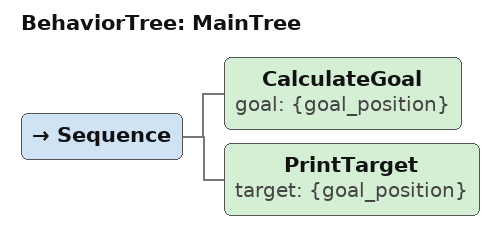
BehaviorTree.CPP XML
<root BTCPP_format="4">
            <BehaviorTree ID="MainTree">
                <Sequence>
                    <CalculateGoal goal="{goal_position}" />
                    <PrintTarget target="{goal_position}" />
                </Sequence>
            </BehaviorTree>
        </root>
